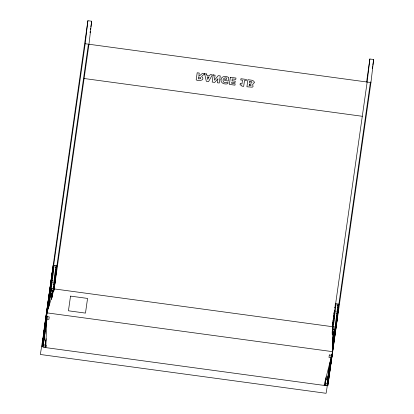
<?xml version="1.0" encoding="UTF-8"?>
<svg xmlns="http://www.w3.org/2000/svg" width="414" height="414" viewBox="0 0 414 414"><rect width="100%" height="100%" fill="white"/><g stroke="black" fill="none" stroke-linecap="round" stroke-linejoin="round"><path stroke-width="0.62" d="M46.963 319.313L43.061 346.761L42.119 346.632L42.285 345.193M42.342 344.712L51.139 282.157L52.086 282.281M42.57 342.792L42.735 341.353M42.792 340.872L51.595 278.317L52.537 278.441M43.02 338.952L43.191 337.514M43.242 337.032L52.045 274.477L52.992 274.606M43.47 335.112L43.641 333.674M43.698 333.192L52.438 271.113L53.385 271.242M43.92 331.272L44.091 329.834M44.314 327.914L44.148 329.353L52.718 268.717L53.665 268.846M44.37 327.433L87.897 20.7L91.68 21.212L88.974 44.251L53.887 290.98M44.598 325.513L44.769 324.074M46.135 338.719L44.898 347.496L43.009 347.237L44.334 336.473M53.116 265.358L50.41 288.392L336.163 327.205L338.869 304.171L335.718 303.741M48.635 305.78L48.785 304.497M54.063 265.483L51.005 290.97L52.899 291.223M45.7 341.208L45.245 345.048L43.356 344.795M51.352 298.996L51.952 293.878L50.063 293.619M55.952 265.741L52.123 296.595M42.119 346.632L85.191 43.739L87.897 20.7M204.568 73.542L206.317 81.268L208.578 81.579L212.377 74.846L210.245 74.556L209.52 75.938L206.928 75.586L206.648 73.821M204.847 73.578L201.613 76.466C205.955 80.223 198.637 81.506 196.174 79.892L197.188 72.781L199.248 73.061L198.875 75.669L199.62 75.772L202.291 73.475L206.617 74.065M213.194 74.955L215.089 75.213L214.385 80.171L218.271 75.643L220.269 75.917L219.254 83.028L217.36 82.769L217.94 78.696L214.726 82.412L212.185 82.065L213.226 74.717M330.739 358.508L326.869 385.796L324.98 385.537L325.202 383.618M325.777 379.255L325.326 383.095L327.215 383.348L328.343 373.749M333.358 318.376L332.38 326.693L332.685 351.672L330.589 364.92M333.674 315.654L333.508 317.093L334.455 317.222M333.881 313.895L334.031 312.617M333.327 326.822L336.033 303.783M332.375 344.862L332.525 343.584M332.675 342.3L333.425 335.904L333.115 337.865M332.421 344.976L333.922 332.178L332.033 331.919M326.925 385.315L327.872 385.444L336.67 322.889L335.723 322.76M328.1 383.524L328.266 382.086M328.323 381.604L328.437 380.647M328.55 379.685L328.716 378.246M329.001 375.845L329.114 374.887M335.216 327.081L337.922 304.042M327.872 385.444L370.944 82.552L373.651 59.512L369.868 59L367.161 82.034L332.256 327.49M49.043 302.691L49.225 301.413M49.442 299.979L49.623 298.701M49.861 296.947L50.078 295.513M50.26 294.235L50.441 292.957M44.51 335.252L44.815 333.177M48.899 304.456L48.629 306.37L50.953 290.587M49.049 303.338L49.318 301.423M49.442 300.626L49.716 298.711M49.861 297.594L50.534 292.967M50.679 291.849L50.86 290.576M43.822 340.846L45.819 326.806M48.505 308.466L51.408 288.041L50.467 287.911M51.419 297.656L52.412 290.633M51.429 297.816L52.506 290.644M51.341 299.105L52.599 290.654M51.434 299.115L52.697 290.664L51.709 297.847M45.587 341.902L45.768 340.624L45.488 343.025M51.802 297.857L52.837 290.68M51.895 297.868L52.93 290.69M55.264 277.359L55.45 276.081M55.719 274.166L55.9 272.893M56.081 271.615L88.41 44.21M90.045 32.711L90.226 31.433M90.5 29.518L90.682 28.24M90.863 26.962L91.68 21.212M54.814 281.199L55.052 279.44M55.233 278.167L56.728 267.309L55.786 267.18M54.42 284.558L54.638 283.124M54.819 281.846L56.278 271.149L55.331 271.02M54.011 287.756L54.239 286.483M54.467 284.563L55.828 274.989L54.881 274.86M54.105 287.766L54.337 286.493M54.56 284.573L55.285 279.466M54.198 287.777L54.384 286.498M54.653 284.584L54.927 282.669L53.98 282.539M54.244 287.782L54.477 286.509L53.53 286.379M46.177 345.229L45.902 347.144L44.955 347.015M366.597 81.998L369.868 59M332.194 332.696L332.411 331.257L332.199 333.342M332.649 330.149L332.82 328.711M332.245 333.348L332.913 328.721M325.476 381.703L325.839 379.152M332.199 333.989L333.006 328.732M324.98 385.537L326.211 376.761M332.204 334.636L333.384 326.341L332.437 326.211M332.752 340.422L332.934 339.144M333.57 334.678L334.295 329.57M332.721 341.229L334.445 329.099M332.54 343.154L332.271 345.069L334.631 329.12M332.675 341.871L334.538 329.109M329.089 368.538L329.27 367.265M329.451 365.986L329.632 364.708M334.678 329.125L332.411 345.085L334.771 329.135M327.872 377.64L329.363 367.27M329.497 365.992L329.725 364.718M327.458 381.325L330.181 362.178M332.551 345.095L334.864 329.146M332.282 347.662L335.273 326.599L336.22 326.729M337.239 315.659L337.42 314.381M337.601 313.103L337.871 311.188M338.052 309.915L370.473 81.874M372.377 68.455L372.652 66.54M372.833 65.262L373.651 59.512M336.753 319.655L336.934 318.382M337.156 316.462L337.467 314.386M337.612 313.269L338.699 305.61L337.757 305.48M336.344 322.853L336.561 321.419M336.753 320.307L337.012 318.226M337.162 317.108L338.419 308.011L337.472 307.881M329.725 370.09L329.906 368.817M330.118 367.378L330.3 366.105M330.538 364.346L330.724 363.073M332.209 352.702L332.39 351.424M333.022 346.958L333.208 345.68M334.258 338.181L334.44 336.903M335.93 326.532L336.111 325.259M336.349 323.5L337.969 311.851L337.022 311.721M328.944 376.326L329.182 374.572M329.306 373.775L329.58 371.86M329.725 370.742L329.999 368.827M330.124 368.03L330.398 366.116M330.543 364.998L330.817 363.083M330.952 361.8L331.21 360.371M331.391 359.093L331.666 357.178M331.811 356.061L332.028 354.627M332.209 353.349L332.483 351.434M332.628 350.316L332.846 348.883M333.027 347.605L333.301 345.69M333.446 344.572L333.663 343.139M333.855 341.374L334.114 339.946M334.264 338.828L334.533 336.913M334.714 335.635L334.931 334.201M335.112 332.928L335.35 331.169M335.531 329.891L335.749 328.457M335.93 327.184L336.204 325.269M336.349 324.146L337.576 315.209L336.629 315.08M328.493 380.166L337.12 319.049L336.178 318.92M327.402 385.103L326.103 393.3L40.349 354.487L46.932 312.86L54.193 288.91L56.899 265.871L53.748 265.441M330.191 367.441L330.393 366.178M326.227 380.124L326.956 378.36M85.191 43.739L370.944 82.552M84.104 78.505L362.291 116.287M52.945 266.797L53.892 266.926M334.916 305.097L335.863 305.227M52.889 267.278L53.836 267.403M55.73 267.661L56.671 267.791M337.7 305.962L338.647 306.091M55.559 269.1L56.506 269.229M334.688 307.017L335.635 307.147M337.529 307.4L338.476 307.53M52.666 269.198L53.608 269.323M55.502 269.581L56.449 269.711M334.636 307.493L335.578 307.623M52.495 270.637L53.442 270.766M337.301 309.32L338.248 309.449M55.274 271.501L56.221 271.631M337.25 309.801L338.191 309.931M52.267 272.557L53.215 272.686M55.109 272.94L56.056 273.069M334.238 310.857L335.185 310.981M337.079 311.24L338.026 311.369M52.211 273.033L53.158 273.162M55.052 273.421L55.999 273.55M334.181 311.333L335.128 311.463M334.015 312.777L334.962 312.901M336.851 313.16L337.798 313.289M51.988 274.953L52.935 275.082M54.824 275.341L55.771 275.47M333.958 313.253L334.905 313.382M336.794 313.641L337.741 313.771M51.817 276.397L52.764 276.521M54.658 276.78L55.6 276.909M333.787 314.697L334.735 314.821M51.76 276.873L52.707 277.002M54.601 277.261L55.548 277.39M333.731 315.173L334.678 315.302M336.572 315.561L337.519 315.691M54.431 278.7L55.378 278.829M333.565 316.617L334.507 316.741M336.401 317L337.348 317.129M51.538 278.793L52.48 278.922M54.374 279.181L55.321 279.31M336.344 317.481L337.291 317.61M51.367 280.237L52.314 280.361M54.203 280.62L55.15 280.749M333.337 318.532L334.284 318.661M51.31 280.713L52.257 280.842M54.151 281.101L55.093 281.23M333.28 319.013L334.227 319.142M336.121 319.401L337.063 319.53M333.11 320.452L334.057 320.581M335.951 320.84L336.898 320.969M51.082 282.633L52.029 282.762M53.923 283.021L54.871 283.15M333.058 320.933L334 321.062M335.894 321.321L336.841 321.45M50.917 284.076L51.864 284.201M53.753 284.459L54.7 284.589M332.887 322.371L333.834 322.501M50.86 284.553L51.807 284.682M53.696 284.941L54.643 285.07M332.83 322.853L333.777 322.982M335.666 323.241L336.613 323.365M50.689 285.991L51.636 286.121M332.659 324.291L333.606 324.421M335.5 324.679L336.447 324.809M50.632 286.472L51.579 286.602M53.473 286.861L54.42 286.99M332.602 324.773L333.549 324.902M335.443 325.161L336.391 325.285M53.302 288.299L54.25 288.429M332.975 329.27L334.869 329.523M324.09 384.932L325.031 385.061M254.232 82.241C253.497 85.667 251.81 82.464 253.089 86.371A1.599 1.382 6.7 0 1 252.131 87.178L246.92 86.785L247.929 79.674L252.012 80.264L253.591 81.035A2.225 1.92 6.7 0 1 254.232 82.241M46.932 312.86L45.845 347.625L324.033 385.408L332.685 351.672L46.932 312.86M220.952 79.643C220.372 83.323 225.03 84.735 227.86 83.695C229.325 80.156 223.643 84.575 223.13 81.009C222.489 78.888 224.719 77.221 226.66 77.987L226.463 79.385L224.859 79.162L224.673 80.497L228.28 80.989L228.776 77.485C226.23 75.902 221.376 75.84 220.952 79.643M327.697 378.758L327.546 380.036L327.728 378.758M47.356 316.658L47.005 319.106L48.899 319.36L49.245 316.917L47.356 316.658M70.53 296.113L68.445 310.795L85.475 313.108L87.561 298.427L70.53 296.113M198.694 76.947L198.425 78.867L200.593 78.743L200.5 77.439L198.694 76.947M230.396 77.294L229.387 84.404L234.966 85.16L235.157 83.804L231.638 83.328L231.819 82.081L235.059 82.521L235.25 81.165L232.011 80.725L232.264 78.929L235.783 79.405L235.975 78.049L230.396 77.294M240.218 83.726L240.053 84.886L241.393 85.253L241.864 86.117L243.67 86.366L244.508 80.476L246.206 80.704L246.382 79.462L240.932 78.722L240.757 79.964L242.495 80.202L241.962 83.959L240.218 83.726M249.378 84.259L249.166 85.76L250.998 85.651L251.003 84.71L249.378 84.259M249.808 81.258L249.554 83.038L251.852 82.986L251.872 81.812L249.808 81.258M329.327 354.958L328.98 357.401L330.869 357.66L331.216 355.212L329.327 354.958M208.884 77.164L207.709 79.395L207.197 76.937L208.884 77.164"/></g></svg>
